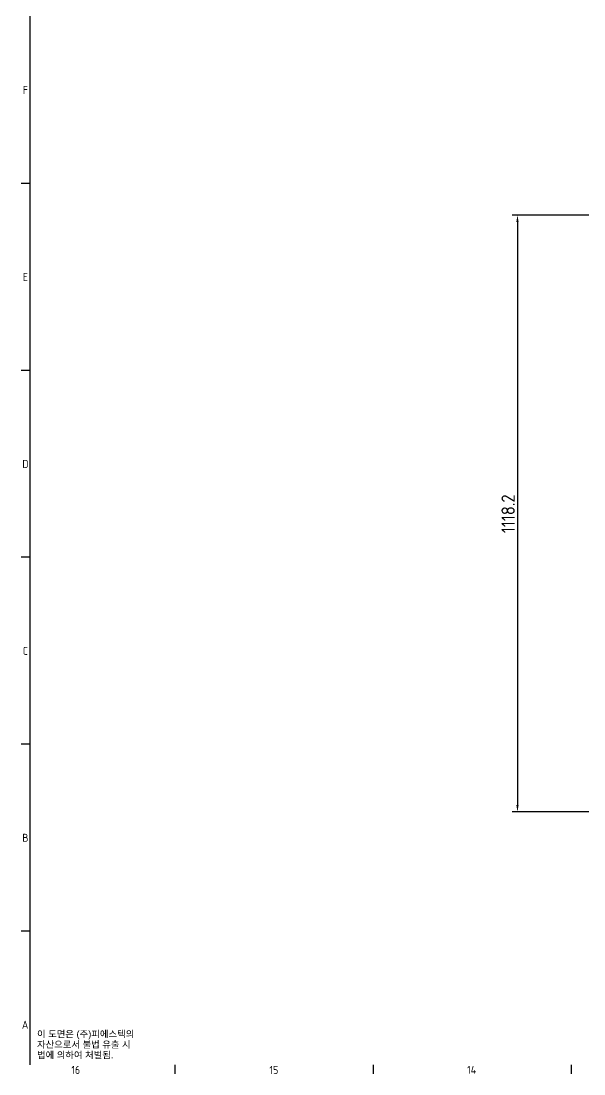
# Model space of a CAD drawing. Header units: millimetres. Extents: x 0 to 5945, y 0 to 4205.
# Drawn here: x 83 to 1139, y 83 to 2056 of the extents above; entities that cross this region are included whole.
import ezdxf

# ---------------------------------------------------------------- set-up
doc = ezdxf.new("R2010")
doc.units = ezdxf.units.MM
doc.header["$LTSCALE"] = 5
doc.layers.get('0').update_dxf_attribs({"color": 3, "lineweight": 25})
for name, color, linetype, lineweight in [('경계(ISO)', 7, 'Continuous', 25), ('기호(ISO)', 5, 'Continuous', 25), ('치수(ISO)', 2, 'Continuous', 25)]:
    doc.layers.add(name, color=color, linetype=linetype, lineweight=lineweight)
doc.styles.add('문자 텍스트_PSTEK_POSCO', font='isocp.shx')
doc.styles.add('치수 텍스트_PSTEK_POSCO', font='isocp.shx')
doc.dimstyles.new('치수_PSTEK_POSCO', dxfattribs={"dimscale": 5, "dimtxt": 5, "dimasz": 2.5, "dimexe": 2, "dimexo": 2.5, "dimgap": 1, "dimtad": 1, "dimrnd": 1e-08, "dimdsep": 46, "dimtxsty": '치수 텍스트_PSTEK_POSCO', "dimcen": 0.09, "dimdle": 10, "dimclrd": 7, "dimclre": 7, "dimclrt": 2, "dimadec": 1, "dimazin": 2, "dimtfac": 1, "dimtmove": 0, "dimatfit": 3, "dimfxl": 0, "dimtolj": 1, "dimlwd": -1, "dimlwe": -1, "dimarcsym": 0})

# ---------------------------------------------------------------- blocks, each defined once
blk = doc.blocks.new('경계 Default Border')
at = {"layer": '경계(ISO)'}
for p, q in [((20, 350.42), (16.6, 350.42)), ((20, 280.33), (16.6, 280.33)), ((20, 210.25), (16.6, 210.25)), ((20, 140.17), (16.6, 140.17)), ((20, 70.08), (16.6, 70.08)), ((74.31, 20), (74.31, 16.6)), ((148.63, 20), (148.63, 16.6)), ((222.94, 20), (222.94, 16.6))]:
    blk.add_line(p, q, dxfattribs=at)
at = {"layer": '경계(ISO)', "flags": 128}
blk.add_lwpolyline([(20, 20), (20, 821)], dxfattribs=at)
at = {"layer": '경계(ISO)', "color": 2, "char_height": 3, "attachment_point": 7, "style": '문자 텍스트_PSTEK_POSCO'}
for s, insert in [('F', (17.24, 383.96)), ('E', (17.24, 313.85)), ('D', (17.08, 243.76)), ('C', (17.24, 173.68)), ('B', (17.08, 103.6)), ('A', (16.91, 33.53)), ('16', (35.47, 16.57)), ('15', (109.79, 16.57)), ('14', (183.93, 16.6))]:
    blk.add_mtext(s, dxfattribs=dict(at, insert=insert))
blk = doc.blocks.new('*D23')
at = {"layer": 'Defpoints', "color": 0}
for p in [(1464.1, 1692.6), (1014.1, 574.4), (1511.4, 574.4)]:
    blk.add_point(p, dxfattribs=at)
at = {"layer": '치수(ISO)', "color": 7}
for p, q in [((1451.6, 1692.6), (1004.1, 1692.6)), ((1014.1, 1680.1), (1014.1, 586.9)), ((1498.9, 574.4), (1004.1, 574.4))]:
    blk.add_line(p, q, dxfattribs=at)
for points in [[(1012, 1680.1), (1016.2, 1680.1), (1014.1, 1692.6)], [(1012, 586.9), (1016.2, 586.9), (1014.1, 574.4)]]:
    blk.add_solid(points, dxfattribs=at)
at = {"layer": '치수(ISO)', "color": 2, "insert": (996.6, 1096.5), "char_height": 25, "attachment_point": 4, "rotation": 90, "style": '치수 텍스트_PSTEK_POSCO'}
blk.add_mtext('\\A1;1118.2', dxfattribs=at)

msp = doc.modelspace()

# ---------------------------------------------------------------- block references
at = {"xscale": 5, "yscale": 5, "zscale": 5}
msp.add_blockref('경계 Default Border', (0, 0), dxfattribs=at)

# ---------------------------------------------------------------- texts
at = {"layer": '기호(ISO)', "color": 2, "insert": (112.953, 137.311), "char_height": 12.5, "width": 196.53052, "attachment_point": 4, "line_spacing_factor": 0.944221, "style": '문자 텍스트_PSTEK_POSCO'}
msp.add_mtext('{\\fArial|b0|i0;\\H12.5000;이 도면은 (주)피에스텍의\\P자산으로서 불법 유출 시 \\P법에 의하여 처벌됨.}', dxfattribs=at)

# ---------------------------------------------------------------- dimensions: what is measured, and where the dimension line sits
at = {"layer": '치수(ISO)', "color": 7}
dim = msp.add_linear_dim(base=(1014.076, 574.394), p1=(1464.076, 1692.594), p2=(1511.376, 574.394), angle=90, dimstyle='치수_PSTEK_POSCO', override={"dimdec": 2, "dimtp": 0, "dimtm": 0, "dimtdec": 2, "dimtofl": 0, "dimatfit": 1}, dxfattribs=at)
dim.commit()
dim.dimension.update_dxf_attribs({"geometry": '*D23', "text_midpoint": (1014.076, 1133.494), "dimtype": 160})

doc.saveas('drawing.dxf')
